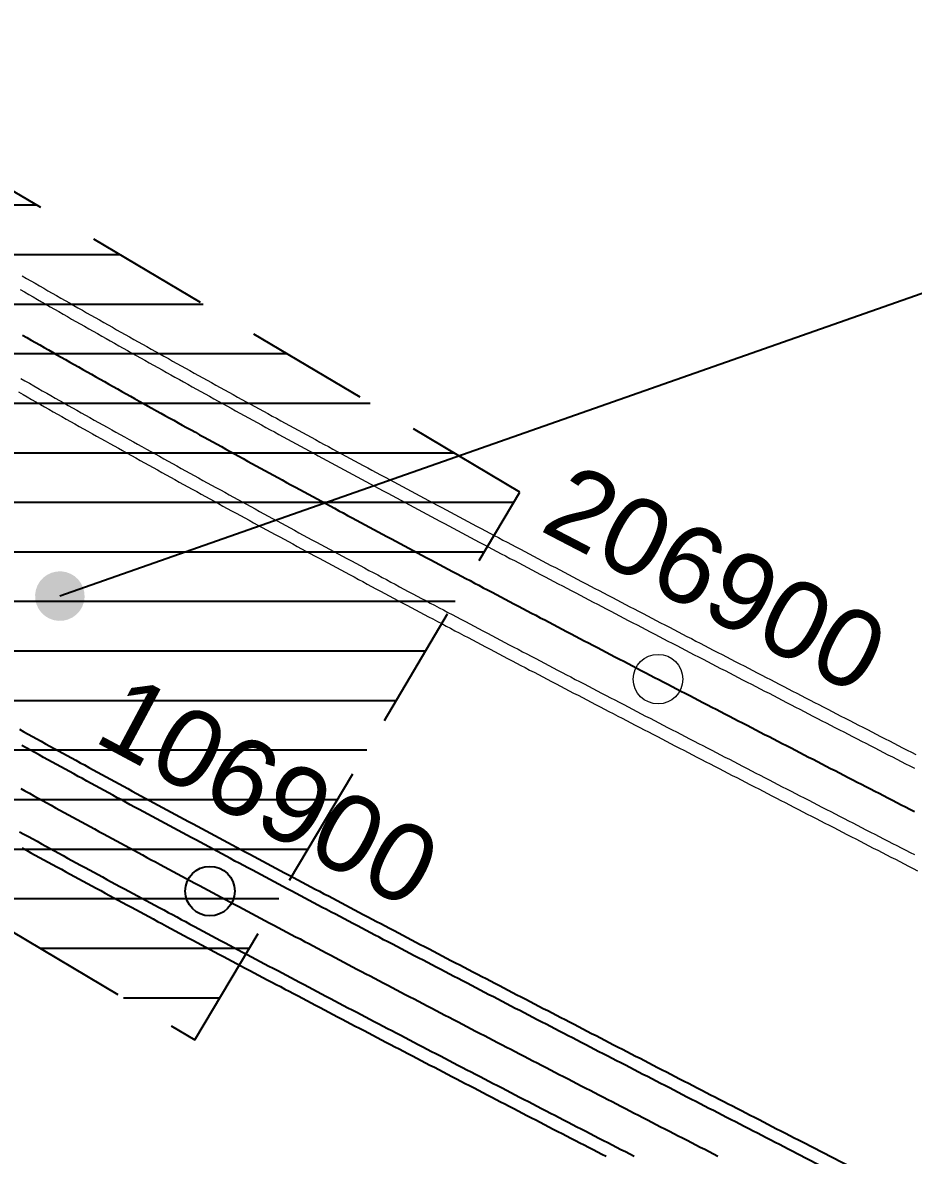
# Model space of a CAD drawing. Extents: x 2610184 to 2620710, y 1263771 to 1270672.
# Drawn here: x 2613232.3 to 2613322.2, y 1267776.6 to 1267890.9 of the extents above; entities that cross this region are included whole.
import ezdxf

# ---------------------------------------------------------------- set-up
doc = ezdxf.new("R2010")
doc.units = 0
doc.header["$LTSCALE"] = 5
doc.linetypes.add('DASHDOT', pattern=[10, 5, -2.5, 0, -2.5])
doc.linetypes.add('DASHEDX2', pattern=[3.75, 2.5, -1.25])
doc.layers.get('0').update_dxf_attribs({"color": 1, "linetype": 'CONTINUOUS'})
for name, color, linetype in [('Grundriss_16', 7, 'CONTINUOUS'), ('Grundriss_26', 7, 'CONTINUOUS'), ('TunnelachseOst', 3, 'CONTINUOUS'), ('TunnelacsheWest', 3, 'CONTINUOUS'), ('Tunnelzentrale', 7, 'CONTINUOUS')]:
    doc.layers.add(name, color=color, linetype=linetype)
doc.styles.add('ARIAL', font='arial.ttf')

# ---------------------------------------------------------------- blocks, each defined once
blk = doc.blocks.new('CDWK_EXTR_4')
at = {"lineweight": -2}
h = blk.add_hatch(color=0, dxfattribs=at)
edge = h.paths.add_edge_path()
edge.add_arc((0, 0), 0.5, 0, 360)
blk = doc.blocks.new('CDWK_PTTYP10')
at = {"color": 0, "lineweight": -2}
blk.add_circle((0, 0), 0.5, dxfattribs=at)

msp = doc.modelspace()

# ---------------------------------------------------------------- hatches: boundary and pattern name
at = {"layer": 'Tunnelzentrale', "linetype": 'DASHEDX2'}
h = msp.add_hatch(dxfattribs=at)
h.set_pattern_fill('ANSI31', color=1, scale=1.574813, angle=135, style=0, pattern_type=2)
h.set_pattern_definition([(0, (0, 2.5), (0, 5), [])])
h.paths.add_polyline_path([(2613282.5, 1267843.53), (2613215.61, 1267883.22), (2613182.8, 1267827.92), (2613249.68, 1267788.24)])

# ---------------------------------------------------------------- linework, layer by layer
at = {"layer": 'Grundriss_16', "color": 1, "linetype": 'DASHEDX2', "lineweight": -3, "ltscale": 0.75}
for points in [[(2613231.98, 1267819.59), (2613232.42, 1267819.35), (2613232.85, 1267819.11), (2613233.29, 1267818.87), (2613233.73, 1267818.63), (2613234.16, 1267818.38), (2613234.6, 1267818.14), (2613235.04, 1267817.9), (2613235.48, 1267817.66), (2613235.91, 1267817.42), (2613236.35, 1267817.18), (2613236.79, 1267816.94), (2613237.22, 1267816.7), (2613237.66, 1267816.46), (2613238.1, 1267816.22), (2613238.54, 1267815.99), (2613238.97, 1267815.75), (2613239.41, 1267815.51), (2613239.85, 1267815.27), (2613240.29, 1267815.03), (2613240.73, 1267814.79), (2613241.16, 1267814.55), (2613241.6, 1267814.31), (2613242.04, 1267814.08), (2613242.48, 1267813.84), (2613242.92, 1267813.6), (2613243.36, 1267813.36), (2613243.79, 1267813.12), (2613244.23, 1267812.89), (2613244.67, 1267812.65), (2613245.11, 1267812.41), (2613245.55, 1267812.17), (2613245.99, 1267811.94), (2613246.43, 1267811.7), (2613246.87, 1267811.46), (2613247.3, 1267811.23), (2613247.74, 1267810.99), (2613248.18, 1267810.75), (2613248.62, 1267810.52), (2613249.06, 1267810.28), (2613249.5, 1267810.04), (2613249.94, 1267809.81), (2613250.38, 1267809.57), (2613250.82, 1267809.34), (2613251.26, 1267809.1), (2613251.7, 1267808.86), (2613252.14, 1267808.63), (2613252.58, 1267808.39), (2613253.02, 1267808.16), (2613253.46, 1267807.92), (2613253.9, 1267807.69), (2613254.34, 1267807.45), (2613254.78, 1267807.22), (2613255.22, 1267806.98), (2613255.66, 1267806.75), (2613256.1, 1267806.51), (2613256.54, 1267806.28), (2613256.98, 1267806.04), (2613257.42, 1267805.81), (2613257.86, 1267805.57), (2613258.31, 1267805.34), (2613258.75, 1267805.11), (2613259.19, 1267804.87), (2613259.63, 1267804.64), (2613260.07, 1267804.4), (2613260.51, 1267804.17), (2613260.95, 1267803.94), (2613261.39, 1267803.7), (2613261.83, 1267803.47), (2613262.28, 1267803.24), (2613262.72, 1267803), (2613263.16, 1267802.77), (2613263.6, 1267802.54), (2613264.04, 1267802.3), (2613264.48, 1267802.07), (2613264.92, 1267801.84), (2613265.37, 1267801.61), (2613265.81, 1267801.37), (2613266.25, 1267801.14), (2613266.69, 1267800.91), (2613267.13, 1267800.68), (2613267.58, 1267800.44), (2613268.02, 1267800.21), (2613268.46, 1267799.98), (2613268.9, 1267799.75), (2613269.34, 1267799.51), (2613269.79, 1267799.28), (2613270.23, 1267799.05), (2613270.67, 1267798.82), (2613271.11, 1267798.59), (2613271.56, 1267798.36), (2613272, 1267798.12), (2613272.44, 1267797.89), (2613272.88, 1267797.66), (2613273.33, 1267797.43), (2613273.77, 1267797.2), (2613274.21, 1267796.97), (2613274.66, 1267796.74), (2613275.1, 1267796.5), (2613275.54, 1267796.27), (2613275.98, 1267796.04), (2613276.43, 1267795.81), (2613276.87, 1267795.58), (2613277.31, 1267795.35), (2613277.76, 1267795.12), (2613278.2, 1267794.89), (2613278.64, 1267794.66), (2613279.09, 1267794.43), (2613279.53, 1267794.2), (2613279.97, 1267793.97), (2613280.42, 1267793.74), (2613280.86, 1267793.51), (2613281.3, 1267793.28), (2613281.75, 1267793.04), (2613282.19, 1267792.81), (2613282.63, 1267792.58), (2613283.08, 1267792.35), (2613283.52, 1267792.12), (2613283.96, 1267791.89), (2613284.41, 1267791.66), (2613284.85, 1267791.43), (2613285.3, 1267791.2), (2613285.74, 1267790.97), (2613286.18, 1267790.74), (2613286.63, 1267790.51), (2613287.07, 1267790.29), (2613287.51, 1267790.06), (2613287.96, 1267789.83), (2613288.4, 1267789.6), (2613288.85, 1267789.37), (2613289.29, 1267789.14), (2613289.73, 1267788.91), (2613290.18, 1267788.68), (2613290.62, 1267788.45), (2613291.07, 1267788.22), (2613291.51, 1267787.99), (2613291.96, 1267787.76), (2613292.4, 1267787.53), (2613292.84, 1267787.3), (2613293.29, 1267787.07), (2613293.73, 1267786.84), (2613294.18, 1267786.61), (2613294.62, 1267786.39), (2613295.07, 1267786.16), (2613295.51, 1267785.93), (2613295.95, 1267785.7), (2613296.4, 1267785.47), (2613296.84, 1267785.24), (2613297.29, 1267785.01), (2613297.73, 1267784.78), (2613298.18, 1267784.55), (2613298.62, 1267784.32), (2613299.07, 1267784.1), (2613299.51, 1267783.87), (2613299.96, 1267783.64), (2613300.4, 1267783.41), (2613300.85, 1267783.18), (2613301.29, 1267782.95), (2613301.73, 1267782.72), (2613302.18, 1267782.49), (2613302.62, 1267782.27), (2613303.07, 1267782.04), (2613303.51, 1267781.81), (2613303.96, 1267781.58), (2613304.4, 1267781.35), (2613304.85, 1267781.12), (2613305.29, 1267780.89), (2613305.74, 1267780.66), (2613306.18, 1267780.44), (2613306.63, 1267780.21), (2613307.07, 1267779.98), (2613307.52, 1267779.75), (2613307.96, 1267779.52), (2613308.41, 1267779.29), (2613308.85, 1267779.06), (2613309.3, 1267778.83), (2613309.74, 1267778.61), (2613310.19, 1267778.38), (2613310.63, 1267778.15), (2613311.08, 1267777.92), (2614066.81, 1267389.54)], [(2614066.22, 1267388.38), (2613310.48, 1267776.76), (2613310.04, 1267776.99), (2613309.59, 1267777.22), (2613309.15, 1267777.45), (2613308.7, 1267777.68), (2613308.26, 1267777.91), (2613307.81, 1267778.14), (2613307.37, 1267778.36), (2613306.92, 1267778.59), (2613306.48, 1267778.82), (2613306.03, 1267779.05), (2613305.59, 1267779.28), (2613305.14, 1267779.51), (2613304.7, 1267779.74), (2613304.25, 1267779.97), (2613303.81, 1267780.19), (2613303.36, 1267780.42), (2613302.92, 1267780.65), (2613302.47, 1267780.88), (2613302.03, 1267781.11), (2613301.58, 1267781.34), (2613301.14, 1267781.57), (2613300.7, 1267781.8), (2613300.25, 1267782.02), (2613299.81, 1267782.25), (2613299.36, 1267782.48), (2613298.92, 1267782.71), (2613298.47, 1267782.94), (2613298.03, 1267783.17), (2613297.58, 1267783.4), (2613297.14, 1267783.63), (2613296.69, 1267783.86), (2613296.25, 1267784.08), (2613295.8, 1267784.31), (2613295.36, 1267784.54), (2613294.91, 1267784.77), (2613294.47, 1267785), (2613294.03, 1267785.23), (2613293.58, 1267785.46), (2613293.14, 1267785.69), (2613292.69, 1267785.92), (2613292.25, 1267786.15), (2613291.8, 1267786.38), (2613291.36, 1267786.61), (2613290.91, 1267786.84), (2613290.47, 1267787.06), (2613290.03, 1267787.29), (2613289.58, 1267787.52), (2613289.14, 1267787.75), (2613288.69, 1267787.98), (2613288.25, 1267788.21), (2613287.81, 1267788.44), (2613287.36, 1267788.67), (2613286.92, 1267788.9), (2613286.47, 1267789.13), (2613286.03, 1267789.36), (2613285.59, 1267789.59), (2613285.14, 1267789.82), (2613284.7, 1267790.05), (2613284.25, 1267790.28), (2613283.81, 1267790.51), (2613283.37, 1267790.74), (2613282.92, 1267790.97), (2613282.48, 1267791.2), (2613282.03, 1267791.43), (2613281.59, 1267791.66), (2613281.15, 1267791.89), (2613280.7, 1267792.12), (2613280.26, 1267792.35), (2613279.82, 1267792.58), (2613279.37, 1267792.81), (2613278.93, 1267793.04), (2613278.49, 1267793.27), (2613278.04, 1267793.5), (2613277.6, 1267793.74), (2613277.16, 1267793.97), (2613276.71, 1267794.2), (2613276.27, 1267794.43), (2613275.83, 1267794.66), (2613275.38, 1267794.89), (2613274.94, 1267795.12), (2613274.5, 1267795.35), (2613274.05, 1267795.58), (2613273.61, 1267795.81), (2613273.17, 1267796.05), (2613272.73, 1267796.28), (2613272.28, 1267796.51), (2613271.84, 1267796.74), (2613271.4, 1267796.97), (2613270.95, 1267797.2), (2613270.51, 1267797.44), (2613270.07, 1267797.67), (2613269.63, 1267797.9), (2613269.18, 1267798.13), (2613268.74, 1267798.36), (2613268.3, 1267798.6), (2613267.86, 1267798.83), (2613267.41, 1267799.06), (2613266.97, 1267799.29), (2613266.53, 1267799.53), (2613266.09, 1267799.76), (2613265.64, 1267799.99), (2613265.2, 1267800.22), (2613264.76, 1267800.46), (2613264.32, 1267800.69), (2613263.88, 1267800.92), (2613263.44, 1267801.15), (2613262.99, 1267801.39), (2613262.55, 1267801.62), (2613262.11, 1267801.85), (2613261.67, 1267802.09), (2613261.23, 1267802.32), (2613260.78, 1267802.55), (2613260.34, 1267802.79), (2613259.9, 1267803.02), (2613259.46, 1267803.26), (2613259.02, 1267803.49), (2613258.58, 1267803.72), (2613258.14, 1267803.96), (2613257.7, 1267804.19), (2613257.25, 1267804.43), (2613256.81, 1267804.66), (2613256.37, 1267804.9), (2613255.93, 1267805.13), (2613255.49, 1267805.36), (2613255.05, 1267805.6), (2613254.61, 1267805.83), (2613254.17, 1267806.07), (2613253.73, 1267806.3), (2613253.29, 1267806.54), (2613252.85, 1267806.78), (2613252.41, 1267807.01), (2613251.97, 1267807.25), (2613251.53, 1267807.48), (2613251.09, 1267807.72), (2613250.65, 1267807.95), (2613250.21, 1267808.19), (2613249.77, 1267808.43), (2613249.33, 1267808.66), (2613248.89, 1267808.9), (2613248.45, 1267809.13), (2613248.01, 1267809.37), (2613247.57, 1267809.61), (2613247.13, 1267809.84), (2613246.69, 1267810.08), (2613246.25, 1267810.32), (2613245.81, 1267810.56), (2613245.37, 1267810.79), (2613244.93, 1267811.03), (2613244.49, 1267811.27), (2613244.05, 1267811.51), (2613243.61, 1267811.74), (2613243.17, 1267811.98), (2613242.74, 1267812.22), (2613242.3, 1267812.46), (2613241.86, 1267812.69), (2613241.42, 1267812.93), (2613240.98, 1267813.17), (2613240.54, 1267813.41), (2613240.1, 1267813.65), (2613239.67, 1267813.89), (2613239.23, 1267814.13), (2613238.79, 1267814.37), (2613238.35, 1267814.61), (2613237.91, 1267814.84), (2613237.47, 1267815.08), (2613237.04, 1267815.32), (2613236.6, 1267815.56), (2613236.16, 1267815.8), (2613235.72, 1267816.04), (2613235.29, 1267816.28), (2613234.85, 1267816.52), (2613234.41, 1267816.76), (2613233.97, 1267817.01), (2613233.54, 1267817.25), (2613233.1, 1267817.49), (2613232.66, 1267817.73), (2613232.23, 1267817.97)], [(2613232, 1267809.25), (2613232.44, 1267809.01), (2613232.88, 1267808.77), (2613233.32, 1267808.53), (2613233.76, 1267808.29), (2613234.2, 1267808.04), (2613234.64, 1267807.8), (2613235.08, 1267807.56), (2613235.52, 1267807.32), (2613235.96, 1267807.08), (2613236.4, 1267806.84), (2613236.84, 1267806.6), (2613237.28, 1267806.36), (2613237.72, 1267806.12), (2613238.16, 1267805.88), (2613238.6, 1267805.65), (2613239.04, 1267805.41), (2613239.48, 1267805.17), (2613239.92, 1267804.93), (2613240.36, 1267804.69), (2613240.8, 1267804.45), (2613241.24, 1267804.21), (2613241.69, 1267803.97), (2613242.13, 1267803.74), (2613242.57, 1267803.5), (2613243.01, 1267803.26), (2613243.45, 1267803.02), (2613243.89, 1267802.78), (2613244.33, 1267802.55), (2613244.78, 1267802.31), (2613245.22, 1267802.07), (2613245.66, 1267801.83), (2613246.1, 1267801.6), (2613246.54, 1267801.36), (2613246.98, 1267801.12), (2613247.43, 1267800.89), (2613247.87, 1267800.65), (2613248.31, 1267800.41), (2613248.75, 1267800.18), (2613249.19, 1267799.94), (2613249.64, 1267799.7), (2613250.08, 1267799.47), (2613250.52, 1267799.23), (2613250.96, 1267799), (2613251.41, 1267798.76), (2613251.85, 1267798.52), (2613252.29, 1267798.29), (2613252.73, 1267798.05), (2613253.18, 1267797.82), (2613253.62, 1267797.58), (2613254.06, 1267797.35), (2613254.5, 1267797.11), (2613254.95, 1267796.88), (2613255.39, 1267796.64), (2613255.83, 1267796.41), (2613256.27, 1267796.17), (2613256.72, 1267795.94), (2613257.16, 1267795.7), (2613257.6, 1267795.47), (2613258.05, 1267795.24), (2613258.49, 1267795), (2613258.93, 1267794.77), (2613259.38, 1267794.53), (2613259.82, 1267794.3), (2613260.26, 1267794.07), (2613260.71, 1267793.83), (2613261.15, 1267793.6), (2613261.59, 1267793.37), (2613262.04, 1267793.13), (2613262.48, 1267792.9), (2613262.92, 1267792.67), (2613263.37, 1267792.43), (2613263.81, 1267792.2), (2613264.25, 1267791.97), (2613264.7, 1267791.73), (2613265.14, 1267791.5), (2613265.58, 1267791.27), (2613266.03, 1267791.04), (2613266.47, 1267790.8), (2613266.92, 1267790.57), (2613267.36, 1267790.34), (2613267.8, 1267790.11), (2613268.25, 1267789.87), (2613268.69, 1267789.64), (2613269.14, 1267789.41), (2613269.58, 1267789.18), (2613270.02, 1267788.95), (2613270.47, 1267788.71), (2613270.91, 1267788.48), (2613271.36, 1267788.25), (2613271.8, 1267788.02), (2613272.24, 1267787.79), (2613272.69, 1267787.55), (2613273.13, 1267787.32), (2613273.58, 1267787.09), (2613274.02, 1267786.86), (2613274.47, 1267786.63), (2613274.91, 1267786.4), (2613275.35, 1267786.17), (2613275.8, 1267785.94), (2613276.24, 1267785.71), (2613276.69, 1267785.47), (2613277.13, 1267785.24), (2613277.58, 1267785.01), (2613278.02, 1267784.78), (2613278.47, 1267784.55), (2613278.91, 1267784.32), (2613279.35, 1267784.09), (2613279.8, 1267783.86), (2613280.24, 1267783.63), (2613280.69, 1267783.4), (2613281.13, 1267783.17), (2613281.58, 1267782.94), (2613282.02, 1267782.71), (2613282.47, 1267782.48), (2613282.91, 1267782.25), (2613283.36, 1267782.02), (2613283.8, 1267781.79), (2613284.25, 1267781.56), (2613284.69, 1267781.33), (2613285.14, 1267781.1), (2613285.58, 1267780.87), (2613286.03, 1267780.64), (2613286.47, 1267780.41), (2613286.91, 1267780.18), (2613287.36, 1267779.95), (2613287.8, 1267779.72), (2613288.25, 1267779.49), (2613288.69, 1267779.26), (2613289.14, 1267779.03), (2613289.58, 1267778.8), (2613290.03, 1267778.57), (2613290.47, 1267778.34), (2613290.92, 1267778.11), (2613291.36, 1267777.88), (2613291.81, 1267777.65), (2613292.25, 1267777.42), (2613292.7, 1267777.2), (2613293.14, 1267776.97), (2613293.59, 1267776.74), (2613294.03, 1267776.51)], [(2613232.25, 1267807.63), (2613232.69, 1267807.39), (2613233.13, 1267807.14), (2613233.57, 1267806.9), (2613234.01, 1267806.66), (2613234.45, 1267806.42), (2613234.89, 1267806.18), (2613235.33, 1267805.94), (2613235.77, 1267805.7), (2613236.22, 1267805.46), (2613236.66, 1267805.22), (2613237.1, 1267804.98), (2613237.54, 1267804.74), (2613237.98, 1267804.5), (2613238.42, 1267804.26), (2613238.86, 1267804.02), (2613239.3, 1267803.79), (2613239.74, 1267803.55), (2613240.19, 1267803.31), (2613240.63, 1267803.07), (2613241.07, 1267802.83), (2613241.51, 1267802.59), (2613241.95, 1267802.35), (2613242.39, 1267802.12), (2613242.83, 1267801.88), (2613243.28, 1267801.64), (2613243.72, 1267801.4), (2613244.16, 1267801.16), (2613244.6, 1267800.93), (2613245.04, 1267800.69), (2613245.49, 1267800.45), (2613245.93, 1267800.21), (2613246.37, 1267799.98), (2613246.81, 1267799.74), (2613247.25, 1267799.5), (2613247.7, 1267799.27), (2613248.14, 1267799.03), (2613248.58, 1267798.79), (2613249.02, 1267798.56), (2613249.47, 1267798.32), (2613249.91, 1267798.08), (2613250.35, 1267797.85), (2613250.79, 1267797.61), (2613251.24, 1267797.38), (2613251.68, 1267797.14), (2613252.12, 1267796.91), (2613252.57, 1267796.67), (2613253.01, 1267796.43), (2613253.45, 1267796.2), (2613253.89, 1267795.96), (2613254.34, 1267795.73), (2613254.78, 1267795.49), (2613255.22, 1267795.26), (2613255.67, 1267795.02), (2613256.11, 1267794.79), (2613256.55, 1267794.56), (2613257, 1267794.32), (2613257.44, 1267794.09), (2613257.88, 1267793.85), (2613258.33, 1267793.62), (2613258.77, 1267793.38), (2613259.21, 1267793.15), (2613259.66, 1267792.92), (2613260.1, 1267792.68), (2613260.54, 1267792.45), (2613260.99, 1267792.22), (2613261.43, 1267791.98), (2613261.87, 1267791.75), (2613262.32, 1267791.51), (2613262.76, 1267791.28), (2613263.21, 1267791.05), (2613263.65, 1267790.82), (2613264.09, 1267790.58), (2613264.54, 1267790.35), (2613264.98, 1267790.12), (2613265.42, 1267789.88), (2613265.87, 1267789.65), (2613266.31, 1267789.42), (2613266.76, 1267789.19), (2613267.2, 1267788.95), (2613267.64, 1267788.72), (2613268.09, 1267788.49), (2613268.53, 1267788.26), (2613268.98, 1267788.02), (2613269.42, 1267787.79), (2613269.87, 1267787.56), (2613270.31, 1267787.33), (2613270.75, 1267787.1), (2613271.2, 1267786.87), (2613271.64, 1267786.63), (2613272.09, 1267786.4), (2613272.53, 1267786.17), (2613272.98, 1267785.94), (2613273.42, 1267785.71), (2613273.87, 1267785.48), (2613274.31, 1267785.25), (2613274.75, 1267785.01), (2613275.2, 1267784.78), (2613275.64, 1267784.55), (2613276.09, 1267784.32), (2613276.53, 1267784.09), (2613276.98, 1267783.86), (2613277.42, 1267783.63), (2613277.87, 1267783.4), (2613278.31, 1267783.17), (2613278.76, 1267782.94), (2613279.2, 1267782.71), (2613279.65, 1267782.47), (2613280.09, 1267782.24), (2613280.53, 1267782.01), (2613280.98, 1267781.78), (2613281.42, 1267781.55), (2613281.87, 1267781.32), (2613282.31, 1267781.09), (2613282.76, 1267780.86), (2613283.2, 1267780.63), (2613283.65, 1267780.4), (2613284.09, 1267780.17), (2613284.54, 1267779.94), (2613284.98, 1267779.71), (2613285.43, 1267779.48), (2613285.87, 1267779.25), (2613286.32, 1267779.02), (2613286.76, 1267778.79), (2613287.21, 1267778.56), (2613287.65, 1267778.33), (2613288.1, 1267778.1), (2613288.54, 1267777.87), (2613288.99, 1267777.65), (2613289.43, 1267777.42), (2613289.88, 1267777.19), (2613290.32, 1267776.96), (2613290.77, 1267776.73), (2613291.21, 1267776.5)]]:
    msp.add_lwpolyline(points, dxfattribs=at)
at = {"layer": 'Grundriss_26', "color": 1, "linetype": 'DASHEDX2', "lineweight": 18, "ltscale": 0.75}
for points in [[(2613232.27, 1267865.34), (2613232.7, 1267865.09), (2613233.14, 1267864.85), (2613233.57, 1267864.6), (2613234, 1267864.35), (2613234.43, 1267864.1), (2613234.86, 1267863.85), (2613235.3, 1267863.61), (2613235.73, 1267863.36), (2613236.16, 1267863.11), (2613236.59, 1267862.86), (2613237.03, 1267862.62), (2613237.46, 1267862.37), (2613237.89, 1267862.12), (2613238.33, 1267861.88), (2613238.76, 1267861.63), (2613239.19, 1267861.39), (2613239.63, 1267861.14), (2613240.06, 1267860.9), (2613240.49, 1267860.65), (2613240.93, 1267860.4), (2613241.36, 1267860.16), (2613241.79, 1267859.91), (2613242.23, 1267859.67), (2613242.66, 1267859.43), (2613243.1, 1267859.18), (2613243.53, 1267858.94), (2613243.96, 1267858.69), (2613244.4, 1267858.45), (2613244.83, 1267858.21), (2613245.27, 1267857.96), (2613245.7, 1267857.72), (2613246.14, 1267857.48), (2613246.57, 1267857.23), (2613247.01, 1267856.99), (2613247.44, 1267856.75), (2613247.88, 1267856.5), (2613248.31, 1267856.26), (2613248.75, 1267856.02), (2613249.19, 1267855.78), (2613249.62, 1267855.53), (2613250.06, 1267855.29), (2613250.49, 1267855.05), (2613250.93, 1267854.81), (2613251.37, 1267854.57), (2613251.8, 1267854.33), (2613252.24, 1267854.09), (2613252.67, 1267853.85), (2613253.11, 1267853.6), (2613253.55, 1267853.36), (2613253.98, 1267853.12), (2613254.42, 1267852.88), (2613254.86, 1267852.64), (2613255.3, 1267852.4), (2613255.73, 1267852.16), (2613256.17, 1267851.92), (2613256.61, 1267851.68), (2613257.04, 1267851.44), (2613257.48, 1267851.2), (2613257.92, 1267850.97), (2613258.36, 1267850.73), (2613258.79, 1267850.49), (2613259.23, 1267850.25), (2613259.67, 1267850.01), (2613260.11, 1267849.77), (2613260.55, 1267849.53), (2613260.98, 1267849.29), (2613261.42, 1267849.06), (2613261.86, 1267848.82), (2613262.3, 1267848.58), (2613262.74, 1267848.34), (2613263.18, 1267848.11), (2613263.61, 1267847.87), (2613264.05, 1267847.63), (2613264.49, 1267847.39), (2613264.93, 1267847.16), (2613265.37, 1267846.92), (2613265.81, 1267846.68), (2613266.25, 1267846.45), (2613266.69, 1267846.21), (2613267.13, 1267845.97), (2613267.56, 1267845.74), (2613268, 1267845.5), (2613268.44, 1267845.26), (2613268.88, 1267845.03), (2613269.32, 1267844.79), (2613269.76, 1267844.56), (2613270.2, 1267844.32), (2613270.64, 1267844.08), (2613271.08, 1267843.85), (2613271.52, 1267843.61), (2613271.96, 1267843.38), (2613272.4, 1267843.14), (2613272.84, 1267842.91), (2613273.28, 1267842.67), (2613273.72, 1267842.44), (2613274.16, 1267842.2), (2613274.6, 1267841.97), (2613275.04, 1267841.73), (2613275.48, 1267841.5), (2613275.92, 1267841.26), (2613276.37, 1267841.03), (2613276.81, 1267840.8), (2613277.25, 1267840.56), (2613277.69, 1267840.33), (2613278.13, 1267840.09), (2613278.57, 1267839.86), (2613279.01, 1267839.63), (2613279.45, 1267839.39), (2613279.89, 1267839.16), (2613280.33, 1267838.93), (2613280.78, 1267838.69), (2613281.22, 1267838.46), (2613281.66, 1267838.23), (2613282.1, 1267837.99), (2613282.54, 1267837.76), (2613282.98, 1267837.53), (2613283.42, 1267837.3), (2613283.87, 1267837.06), (2613284.31, 1267836.83), (2613284.75, 1267836.6), (2613285.19, 1267836.36), (2613285.63, 1267836.13), (2613286.08, 1267835.9), (2613286.52, 1267835.67), (2613286.96, 1267835.44), (2613287.4, 1267835.2), (2613287.84, 1267834.97), (2613288.29, 1267834.74), (2613288.73, 1267834.51), (2613289.17, 1267834.28), (2613289.61, 1267834.04), (2613290.06, 1267833.81), (2613290.5, 1267833.58), (2613290.94, 1267833.35), (2613291.38, 1267833.12), (2613291.83, 1267832.89), (2613292.27, 1267832.66), (2613292.71, 1267832.43), (2613293.15, 1267832.19), (2613293.6, 1267831.96), (2613294.04, 1267831.73), (2613294.48, 1267831.5), (2613294.93, 1267831.27), (2613295.37, 1267831.04), (2613295.81, 1267830.81), (2613296.26, 1267830.58), (2613296.7, 1267830.35), (2613297.14, 1267830.12), (2613297.59, 1267829.89), (2613298.03, 1267829.66), (2613298.47, 1267829.43), (2613298.92, 1267829.2), (2613299.36, 1267828.97), (2613299.8, 1267828.74), (2613300.25, 1267828.5), (2613300.69, 1267828.27), (2613301.13, 1267828.04), (2613301.58, 1267827.81), (2613302.02, 1267827.58), (2613302.46, 1267827.35), (2613302.91, 1267827.13), (2613303.35, 1267826.9), (2613303.79, 1267826.67), (2613304.24, 1267826.44), (2613304.68, 1267826.21), (2613305.13, 1267825.98), (2613305.57, 1267825.75), (2613306.01, 1267825.52), (2613306.46, 1267825.29), (2613306.9, 1267825.06), (2613307.35, 1267824.83), (2613307.79, 1267824.6), (2613308.23, 1267824.37), (2613308.68, 1267824.14), (2613309.12, 1267823.91), (2613309.57, 1267823.68), (2613310.01, 1267823.45), (2613310.46, 1267823.22), (2613310.9, 1267822.99), (2613311.34, 1267822.77), (2613311.79, 1267822.54), (2613312.23, 1267822.31), (2613312.68, 1267822.08), (2613313.12, 1267821.85), (2613313.57, 1267821.62), (2613314.01, 1267821.39), (2613314.45, 1267821.16), (2613314.9, 1267820.93), (2613315.34, 1267820.7), (2613315.79, 1267820.48), (2613316.23, 1267820.25), (2613316.68, 1267820.02), (2613317.12, 1267819.79), (2613317.57, 1267819.56), (2613318.01, 1267819.33), (2613318.46, 1267819.1), (2613318.9, 1267818.87), (2613319.35, 1267818.64), (2613319.79, 1267818.42), (2613320.23, 1267818.19), (2613320.68, 1267817.96), (2613321.12, 1267817.73), (2613321.57, 1267817.5), (2613322.01, 1267817.27), (2613322.46, 1267817.04)], [(2613232.06, 1267863.97), (2613232.49, 1267863.72), (2613232.92, 1267863.47), (2613233.35, 1267863.22), (2613233.79, 1267862.97), (2613234.22, 1267862.73), (2613234.65, 1267862.48), (2613235.08, 1267862.23), (2613235.52, 1267861.98), (2613235.95, 1267861.74), (2613236.38, 1267861.49), (2613236.82, 1267861.24), (2613237.25, 1267860.99), (2613237.68, 1267860.75), (2613238.12, 1267860.5), (2613238.55, 1267860.26), (2613238.98, 1267860.01), (2613239.42, 1267859.76), (2613239.85, 1267859.52), (2613240.29, 1267859.27), (2613240.72, 1267859.03), (2613241.15, 1267858.78), (2613241.59, 1267858.54), (2613242.02, 1267858.29), (2613242.46, 1267858.05), (2613242.89, 1267857.8), (2613243.33, 1267857.56), (2613243.76, 1267857.32), (2613244.2, 1267857.07), (2613244.63, 1267856.83), (2613245.07, 1267856.58), (2613245.5, 1267856.34), (2613245.94, 1267856.1), (2613246.38, 1267855.85), (2613246.81, 1267855.61), (2613247.25, 1267855.37), (2613247.68, 1267855.13), (2613248.12, 1267854.88), (2613248.55, 1267854.64), (2613248.99, 1267854.4), (2613249.43, 1267854.16), (2613249.86, 1267853.91), (2613250.3, 1267853.67), (2613250.74, 1267853.43), (2613251.17, 1267853.19), (2613251.61, 1267852.95), (2613252.05, 1267852.71), (2613252.48, 1267852.47), (2613252.92, 1267852.23), (2613253.36, 1267851.98), (2613253.79, 1267851.74), (2613254.23, 1267851.5), (2613254.67, 1267851.26), (2613255.11, 1267851.02), (2613255.54, 1267850.78), (2613255.98, 1267850.54), (2613256.42, 1267850.3), (2613256.86, 1267850.06), (2613257.3, 1267849.82), (2613257.73, 1267849.59), (2613258.17, 1267849.35), (2613258.61, 1267849.11), (2613259.05, 1267848.87), (2613259.49, 1267848.63), (2613259.92, 1267848.39), (2613260.36, 1267848.15), (2613260.8, 1267847.91), (2613261.24, 1267847.68), (2613261.68, 1267847.44), (2613262.12, 1267847.2), (2613262.56, 1267846.96), (2613263, 1267846.72), (2613263.43, 1267846.49), (2613263.87, 1267846.25), (2613264.31, 1267846.01), (2613264.75, 1267845.77), (2613265.19, 1267845.54), (2613265.63, 1267845.3), (2613266.07, 1267845.06), (2613266.51, 1267844.83), (2613266.95, 1267844.59), (2613267.39, 1267844.35), (2613267.83, 1267844.12), (2613268.27, 1267843.88), (2613268.71, 1267843.65), (2613269.15, 1267843.41), (2613269.59, 1267843.17), (2613270.03, 1267842.94), (2613270.47, 1267842.7), (2613270.91, 1267842.47), (2613271.35, 1267842.23), (2613271.79, 1267842), (2613272.23, 1267841.76), (2613272.67, 1267841.53), (2613273.11, 1267841.29), (2613273.55, 1267841.06), (2613273.99, 1267840.82), (2613274.43, 1267840.59), (2613274.87, 1267840.35), (2613275.31, 1267840.12), (2613275.76, 1267839.88), (2613276.2, 1267839.65), (2613276.64, 1267839.41), (2613277.08, 1267839.18), (2613277.52, 1267838.95), (2613277.96, 1267838.71), (2613278.4, 1267838.48), (2613278.84, 1267838.24), (2613279.29, 1267838.01), (2613279.73, 1267837.78), (2613280.17, 1267837.54), (2613280.61, 1267837.31), (2613281.05, 1267837.08), (2613281.49, 1267836.84), (2613281.94, 1267836.61), (2613282.38, 1267836.38), (2613282.82, 1267836.14), (2613283.26, 1267835.91), (2613283.7, 1267835.68), (2613284.14, 1267835.45), (2613284.59, 1267835.21), (2613285.03, 1267834.98), (2613285.47, 1267834.75), (2613285.91, 1267834.52), (2613286.36, 1267834.28), (2613286.8, 1267834.05), (2613287.24, 1267833.82), (2613287.68, 1267833.59), (2613288.13, 1267833.36), (2613288.57, 1267833.12), (2613289.01, 1267832.89), (2613289.45, 1267832.66), (2613289.9, 1267832.43), (2613290.34, 1267832.2), (2613290.78, 1267831.97), (2613291.22, 1267831.74), (2613291.67, 1267831.5), (2613292.11, 1267831.27), (2613292.55, 1267831.04), (2613293, 1267830.81), (2613293.44, 1267830.58), (2613293.88, 1267830.35), (2613294.33, 1267830.12), (2613294.77, 1267829.89), (2613295.21, 1267829.66), (2613295.66, 1267829.43), (2613296.1, 1267829.19), (2613296.54, 1267828.96), (2613296.99, 1267828.73), (2613297.43, 1267828.5), (2613297.87, 1267828.27), (2613298.32, 1267828.04), (2613298.76, 1267827.81), (2613299.2, 1267827.58), (2613299.65, 1267827.35), (2613300.09, 1267827.12), (2613300.53, 1267826.89), (2613300.98, 1267826.66), (2613301.42, 1267826.43), (2613301.87, 1267826.2), (2613302.31, 1267825.97), (2613302.75, 1267825.74), (2613303.2, 1267825.51), (2613303.64, 1267825.28), (2613304.08, 1267825.05), (2613304.53, 1267824.82), (2613304.97, 1267824.59), (2613305.42, 1267824.36), (2613305.86, 1267824.13), (2613306.31, 1267823.9), (2613306.75, 1267823.67), (2613307.19, 1267823.44), (2613307.64, 1267823.22), (2613308.08, 1267822.99), (2613308.53, 1267822.76), (2613308.97, 1267822.53), (2613309.41, 1267822.3), (2613309.86, 1267822.07), (2613310.3, 1267821.84), (2613310.75, 1267821.61), (2613311.19, 1267821.38), (2613311.64, 1267821.15), (2613312.08, 1267820.92), (2613312.53, 1267820.69), (2613312.97, 1267820.46), (2613313.41, 1267820.24), (2613313.86, 1267820.01), (2613314.3, 1267819.78), (2613314.75, 1267819.55), (2613315.19, 1267819.32), (2613315.64, 1267819.09), (2613316.08, 1267818.86), (2613316.53, 1267818.63), (2613316.97, 1267818.4), (2613317.42, 1267818.18), (2613317.86, 1267817.95), (2613318.31, 1267817.72), (2613318.75, 1267817.49), (2613319.2, 1267817.26), (2613319.64, 1267817.03), (2613320.09, 1267816.8), (2613320.53, 1267816.57), (2613320.97, 1267816.35), (2613321.42, 1267816.12), (2613321.86, 1267815.89), (2613322.31, 1267815.66)], [(2613232.11, 1267855), (2613232.54, 1267854.76), (2613232.98, 1267854.51), (2613233.42, 1267854.26), (2613233.85, 1267854.01), (2613234.29, 1267853.76), (2613234.73, 1267853.51), (2613235.16, 1267853.27), (2613235.6, 1267853.02), (2613236.04, 1267852.77), (2613236.47, 1267852.53), (2613236.91, 1267852.28), (2613237.35, 1267852.03), (2613237.78, 1267851.79), (2613238.22, 1267851.54), (2613238.66, 1267851.29), (2613239.1, 1267851.05), (2613239.53, 1267850.8), (2613239.97, 1267850.56), (2613240.41, 1267850.31), (2613240.85, 1267850.07), (2613241.29, 1267849.82), (2613241.72, 1267849.58), (2613242.16, 1267849.33), (2613242.6, 1267849.09), (2613243.04, 1267848.84), (2613243.48, 1267848.6), (2613243.91, 1267848.35), (2613244.35, 1267848.11), (2613244.79, 1267847.87), (2613245.23, 1267847.62), (2613245.67, 1267847.38), (2613246.11, 1267847.14), (2613246.55, 1267846.89), (2613246.99, 1267846.65), (2613247.42, 1267846.41), (2613247.86, 1267846.16), (2613248.3, 1267845.92), (2613248.74, 1267845.68), (2613249.18, 1267845.44), (2613249.62, 1267845.2), (2613250.06, 1267844.95), (2613250.5, 1267844.71), (2613250.94, 1267844.47), (2613251.38, 1267844.23), (2613251.82, 1267843.99), (2613252.26, 1267843.75), (2613252.7, 1267843.51), (2613253.14, 1267843.26), (2613253.58, 1267843.02), (2613254.02, 1267842.78), (2613254.46, 1267842.54), (2613254.9, 1267842.3), (2613255.34, 1267842.06), (2613255.78, 1267841.82), (2613256.22, 1267841.58), (2613256.66, 1267841.34), (2613257.1, 1267841.1), (2613257.54, 1267840.87), (2613257.98, 1267840.63), (2613258.42, 1267840.39), (2613258.86, 1267840.15), (2613259.31, 1267839.91), (2613259.75, 1267839.67), (2613260.19, 1267839.43), (2613260.63, 1267839.19), (2613261.07, 1267838.96), (2613261.51, 1267838.72), (2613261.95, 1267838.48), (2613262.39, 1267838.24), (2613262.84, 1267838), (2613263.28, 1267837.77), (2613263.72, 1267837.53), (2613264.16, 1267837.29), (2613264.6, 1267837.05), (2613265.04, 1267836.82), (2613265.49, 1267836.58), (2613265.93, 1267836.34), (2613266.37, 1267836.11), (2613266.81, 1267835.87), (2613267.25, 1267835.63), (2613267.69, 1267835.4), (2613268.14, 1267835.16), (2613268.58, 1267834.92), (2613269.02, 1267834.69), (2613269.46, 1267834.45), (2613269.91, 1267834.22), (2613270.35, 1267833.98), (2613270.79, 1267833.74), (2613271.23, 1267833.51), (2613271.68, 1267833.27), (2613272.12, 1267833.04), (2613272.56, 1267832.8), (2613273, 1267832.57), (2613273.45, 1267832.33), (2613273.89, 1267832.1), (2613274.33, 1267831.86), (2613274.77, 1267831.63), (2613275.22, 1267831.39), (2613275.66, 1267831.16), (2613276.1, 1267830.93), (2613276.55, 1267830.69), (2613276.99, 1267830.46), (2613277.43, 1267830.22), (2613277.88, 1267829.99), (2613278.32, 1267829.76), (2613278.76, 1267829.52), (2613279.21, 1267829.29), (2613279.65, 1267829.05), (2613280.09, 1267828.82), (2613280.54, 1267828.59), (2613280.98, 1267828.35), (2613281.42, 1267828.12), (2613281.87, 1267827.89), (2613282.31, 1267827.66), (2613282.75, 1267827.42), (2613283.2, 1267827.19), (2613283.64, 1267826.96), (2613284.09, 1267826.72), (2613284.53, 1267826.49), (2613284.97, 1267826.26), (2613285.42, 1267826.03), (2613285.86, 1267825.79), (2613286.3, 1267825.56), (2613286.75, 1267825.33), (2613287.19, 1267825.1), (2613287.64, 1267824.87), (2613288.08, 1267824.63), (2613288.52, 1267824.4), (2613288.97, 1267824.17), (2613289.41, 1267823.94), (2613289.86, 1267823.71), (2613290.3, 1267823.48), (2613290.74, 1267823.24), (2613291.19, 1267823.01), (2613291.63, 1267822.78), (2613292.08, 1267822.55), (2613292.52, 1267822.32), (2613292.97, 1267822.09), (2613293.41, 1267821.86), (2613293.86, 1267821.63), (2613294.3, 1267821.4), (2613294.74, 1267821.16), (2613295.19, 1267820.93), (2613295.63, 1267820.7), (2613296.08, 1267820.47), (2613296.52, 1267820.24), (2613296.97, 1267820.01), (2613297.41, 1267819.78), (2613297.86, 1267819.55), (2613298.3, 1267819.32), (2613298.74, 1267819.09), (2613299.19, 1267818.86), (2613299.63, 1267818.63), (2613300.08, 1267818.4), (2613300.52, 1267818.17), (2613300.97, 1267817.94), (2613301.41, 1267817.71), (2613301.86, 1267817.48), (2613302.3, 1267817.25), (2613302.75, 1267817.02), (2613303.19, 1267816.79), (2613303.64, 1267816.56), (2613304.08, 1267816.33), (2613304.53, 1267816.1), (2613304.97, 1267815.87), (2613305.42, 1267815.64), (2613305.86, 1267815.41), (2613306.31, 1267815.18), (2613306.75, 1267814.95), (2613307.2, 1267814.72), (2613307.64, 1267814.49), (2613308.09, 1267814.26), (2613308.53, 1267814.03), (2613308.98, 1267813.8), (2613309.42, 1267813.58), (2613309.87, 1267813.35), (2613310.31, 1267813.12), (2613310.76, 1267812.89), (2613311.2, 1267812.66), (2613311.65, 1267812.43), (2613312.09, 1267812.2), (2613312.54, 1267811.97), (2613312.98, 1267811.74), (2613313.43, 1267811.51), (2613313.87, 1267811.28), (2613314.32, 1267811.06), (2613314.76, 1267810.83), (2613315.21, 1267810.6), (2613315.65, 1267810.37), (2613316.1, 1267810.14), (2613316.54, 1267809.91), (2613316.99, 1267809.68), (2613317.43, 1267809.45), (2613317.88, 1267809.22), (2613318.32, 1267809), (2613318.77, 1267808.77), (2613319.21, 1267808.54), (2613319.66, 1267808.31), (2613320.1, 1267808.08), (2613320.55, 1267807.85), (2613320.99, 1267807.62), (2613321.44, 1267807.39), (2613321.88, 1267807.17), (2613322.33, 1267806.94)], [(2613231.9, 1267853.63), (2613232.34, 1267853.38), (2613232.77, 1267853.13), (2613233.21, 1267852.88), (2613233.65, 1267852.63), (2613234.09, 1267852.38), (2613234.52, 1267852.14), (2613234.96, 1267851.89), (2613235.4, 1267851.64), (2613235.83, 1267851.39), (2613236.27, 1267851.15), (2613236.71, 1267850.9), (2613237.15, 1267850.65), (2613237.58, 1267850.41), (2613238.02, 1267850.16), (2613238.46, 1267849.91), (2613238.9, 1267849.67), (2613239.34, 1267849.42), (2613239.77, 1267849.18), (2613240.21, 1267848.93), (2613240.65, 1267848.69), (2613241.09, 1267848.44), (2613241.53, 1267848.2), (2613241.97, 1267847.95), (2613242.4, 1267847.71), (2613242.84, 1267847.46), (2613243.28, 1267847.22), (2613243.72, 1267846.97), (2613244.16, 1267846.73), (2613244.6, 1267846.49), (2613245.04, 1267846.24), (2613245.48, 1267846), (2613245.92, 1267845.76), (2613246.36, 1267845.51), (2613246.8, 1267845.27), (2613247.23, 1267845.03), (2613247.67, 1267844.78), (2613248.11, 1267844.54), (2613248.55, 1267844.3), (2613248.99, 1267844.06), (2613249.43, 1267843.81), (2613249.87, 1267843.57), (2613250.31, 1267843.33), (2613250.75, 1267843.09), (2613251.19, 1267842.85), (2613251.63, 1267842.61), (2613252.07, 1267842.37), (2613252.51, 1267842.12), (2613252.95, 1267841.88), (2613253.4, 1267841.64), (2613253.84, 1267841.4), (2613254.28, 1267841.16), (2613254.72, 1267840.92), (2613255.16, 1267840.68), (2613255.6, 1267840.44), (2613256.04, 1267840.2), (2613256.48, 1267839.96), (2613256.92, 1267839.72), (2613257.36, 1267839.48), (2613257.8, 1267839.24), (2613258.25, 1267839), (2613258.69, 1267838.77), (2613259.13, 1267838.53), (2613259.57, 1267838.29), (2613260.01, 1267838.05), (2613260.45, 1267837.81), (2613260.89, 1267837.57), (2613261.34, 1267837.33), (2613261.78, 1267837.1), (2613262.22, 1267836.86), (2613262.66, 1267836.62), (2613263.1, 1267836.38), (2613263.54, 1267836.15), (2613263.99, 1267835.91), (2613264.43, 1267835.67), (2613264.87, 1267835.43), (2613265.31, 1267835.2), (2613265.76, 1267834.96), (2613266.2, 1267834.72), (2613266.64, 1267834.49), (2613267.08, 1267834.25), (2613267.52, 1267834.01), (2613267.97, 1267833.78), (2613268.41, 1267833.54), (2613268.85, 1267833.3), (2613269.29, 1267833.07), (2613269.74, 1267832.83), (2613270.18, 1267832.6), (2613270.62, 1267832.36), (2613271.07, 1267832.13), (2613271.51, 1267831.89), (2613271.95, 1267831.66), (2613272.39, 1267831.42), (2613272.84, 1267831.19), (2613273.28, 1267830.95), (2613273.72, 1267830.72), (2613274.17, 1267830.48), (2613274.61, 1267830.25), (2613275.05, 1267830.01), (2613275.5, 1267829.78), (2613275.94, 1267829.54), (2613276.38, 1267829.31), (2613276.83, 1267829.07), (2613277.27, 1267828.84), (2613277.71, 1267828.61), (2613278.16, 1267828.37), (2613278.6, 1267828.14), (2613279.04, 1267827.9), (2613279.49, 1267827.67), (2613279.93, 1267827.44), (2613280.37, 1267827.2), (2613280.82, 1267826.97), (2613281.26, 1267826.74), (2613281.71, 1267826.5), (2613282.15, 1267826.27), (2613282.59, 1267826.04), (2613283.04, 1267825.81), (2613283.48, 1267825.57), (2613283.93, 1267825.34), (2613284.37, 1267825.11), (2613284.81, 1267824.88), (2613285.26, 1267824.64), (2613285.7, 1267824.41), (2613286.15, 1267824.18), (2613286.59, 1267823.95), (2613287.03, 1267823.71), (2613287.48, 1267823.48), (2613287.92, 1267823.25), (2613288.37, 1267823.02), (2613288.81, 1267822.79), (2613289.26, 1267822.55), (2613289.7, 1267822.32), (2613290.14, 1267822.09), (2613290.59, 1267821.86), (2613291.03, 1267821.63), (2613291.48, 1267821.4), (2613291.92, 1267821.17), (2613292.37, 1267820.93), (2613292.81, 1267820.7), (2613293.26, 1267820.47), (2613293.7, 1267820.24), (2613294.14, 1267820.01), (2613294.59, 1267819.78), (2613295.03, 1267819.55), (2613295.48, 1267819.32), (2613295.92, 1267819.09), (2613296.37, 1267818.86), (2613296.81, 1267818.63), (2613297.26, 1267818.4), (2613297.7, 1267818.17), (2613298.15, 1267817.93), (2613298.59, 1267817.7), (2613299.04, 1267817.47), (2613299.48, 1267817.24), (2613299.93, 1267817.01), (2613300.37, 1267816.78), (2613300.82, 1267816.55), (2613301.26, 1267816.32), (2613301.71, 1267816.09), (2613302.15, 1267815.86), (2613302.6, 1267815.63), (2613303.04, 1267815.4), (2613303.49, 1267815.17), (2613303.93, 1267814.94), (2613304.38, 1267814.71), (2613304.82, 1267814.48), (2613305.27, 1267814.26), (2613305.71, 1267814.03), (2613306.16, 1267813.8), (2613306.6, 1267813.57), (2613307.05, 1267813.34), (2613307.49, 1267813.11), (2613307.94, 1267812.88), (2613308.38, 1267812.65), (2613308.83, 1267812.42), (2613309.27, 1267812.19), (2613309.72, 1267811.96), (2613310.16, 1267811.73), (2613310.61, 1267811.5), (2613311.05, 1267811.27), (2613311.5, 1267811.04), (2613311.94, 1267810.82), (2613312.39, 1267810.59), (2613312.83, 1267810.36), (2613313.28, 1267810.13), (2613313.72, 1267809.9), (2613314.17, 1267809.67), (2613314.61, 1267809.44), (2613315.06, 1267809.21), (2613315.5, 1267808.98), (2613315.95, 1267808.75), (2613316.39, 1267808.53), (2613316.84, 1267808.3), (2613317.28, 1267808.07), (2613317.73, 1267807.84), (2613318.17, 1267807.61), (2613318.62, 1267807.38), (2613319.06, 1267807.15), (2613319.51, 1267806.92), (2613319.95, 1267806.7), (2613320.4, 1267806.47), (2613320.84, 1267806.24), (2613321.29, 1267806.01), (2613321.73, 1267805.78), (2613322.18, 1267805.55), (2613322.62, 1267805.32)]]:
    msp.add_lwpolyline(points, dxfattribs=at)
at = {"layer": 'TunnelachseOst', "linetype": 'DASHDOT', "lineweight": 25}
msp.add_lwpolyline([(2613232.29, 1267859.36), (2613232.73, 1267859.11), (2613233.16, 1267858.87), (2613233.59, 1267858.62), (2613234.03, 1267858.37), (2613234.46, 1267858.12), (2613234.9, 1267857.87), (2613235.33, 1267857.63), (2613235.77, 1267857.38), (2613236.2, 1267857.13), (2613236.64, 1267856.89), (2613237.07, 1267856.64), (2613237.51, 1267856.39), (2613237.94, 1267856.15), (2613238.38, 1267855.9), (2613238.82, 1267855.65), (2613239.25, 1267855.41), (2613239.69, 1267855.16), (2613240.12, 1267854.92), (2613240.56, 1267854.67), (2613241, 1267854.43), (2613241.43, 1267854.18), (2613241.87, 1267853.94), (2613242.3, 1267853.69), (2613242.74, 1267853.45), (2613243.18, 1267853.2), (2613243.61, 1267852.96), (2613244.05, 1267852.71), (2613244.49, 1267852.47), (2613244.92, 1267852.23), (2613245.36, 1267851.98), (2613245.8, 1267851.74), (2613246.24, 1267851.5), (2613246.67, 1267851.25), (2613247.11, 1267851.01), (2613247.55, 1267850.77), (2613247.99, 1267850.53), (2613248.42, 1267850.28), (2613248.86, 1267850.04), (2613249.3, 1267849.8), (2613249.74, 1267849.56), (2613250.17, 1267849.31), (2613250.61, 1267849.07), (2613251.05, 1267848.83), (2613251.49, 1267848.59), (2613251.93, 1267848.35), (2613252.37, 1267848.11), (2613252.8, 1267847.87), (2613253.24, 1267847.63), (2613253.68, 1267847.39), (2613254.12, 1267847.15), (2613254.56, 1267846.9), (2613255, 1267846.66), (2613255.44, 1267846.42), (2613255.88, 1267846.18), (2613256.32, 1267845.94), (2613256.75, 1267845.71), (2613257.19, 1267845.47), (2613257.63, 1267845.23), (2613258.07, 1267844.99), (2613258.51, 1267844.75), (2613258.95, 1267844.51), (2613259.39, 1267844.27), (2613259.83, 1267844.03), (2613260.27, 1267843.79), (2613260.71, 1267843.55), (2613261.15, 1267843.32), (2613261.59, 1267843.08), (2613262.03, 1267842.84), (2613262.47, 1267842.6), (2613262.91, 1267842.36), (2613263.35, 1267842.13), (2613263.79, 1267841.89), (2613264.23, 1267841.65), (2613264.67, 1267841.42), (2613265.11, 1267841.18), (2613265.55, 1267840.94), (2613265.99, 1267840.7), (2613266.43, 1267840.47), (2613266.88, 1267840.23), (2613267.32, 1267839.99), (2613267.76, 1267839.76), (2613268.2, 1267839.52), (2613268.64, 1267839.29), (2613269.08, 1267839.05), (2613269.52, 1267838.81), (2613269.96, 1267838.58), (2613270.4, 1267838.34), (2613270.85, 1267838.11), (2613271.29, 1267837.87), (2613271.73, 1267837.64), (2613272.17, 1267837.4), (2613272.61, 1267837.17), (2613273.05, 1267836.93), (2613273.5, 1267836.7), (2613273.94, 1267836.46), (2613274.38, 1267836.23), (2613274.82, 1267835.99), (2613275.26, 1267835.76), (2613275.7, 1267835.52), (2613276.15, 1267835.29), (2613276.59, 1267835.05), (2613277.03, 1267834.82), (2613277.47, 1267834.59), (2613277.92, 1267834.35), (2613278.36, 1267834.12), (2613278.8, 1267833.88), (2613279.24, 1267833.65), (2613279.68, 1267833.42), (2613280.13, 1267833.18), (2613280.57, 1267832.95), (2613281.01, 1267832.72), (2613281.46, 1267832.48), (2613281.9, 1267832.25), (2613282.34, 1267832.02), (2613282.78, 1267831.78), (2613283.23, 1267831.55), (2613283.67, 1267831.32), (2613284.11, 1267831.09), (2613284.55, 1267830.85), (2613285, 1267830.62), (2613285.44, 1267830.39), (2613285.88, 1267830.16), (2613286.33, 1267829.92), (2613286.77, 1267829.69), (2613287.21, 1267829.46), (2613287.66, 1267829.23), (2613288.1, 1267829), (2613288.54, 1267828.76), (2613288.99, 1267828.53), (2613289.43, 1267828.3), (2613289.87, 1267828.07), (2613290.32, 1267827.84), (2613290.76, 1267827.61), (2613291.2, 1267827.37), (2613291.65, 1267827.14), (2613292.09, 1267826.91), (2613292.54, 1267826.68), (2613292.98, 1267826.45), (2613293.42, 1267826.22), (2613293.87, 1267825.99), (2613294.31, 1267825.76), (2613294.75, 1267825.53), (2613295.2, 1267825.3), (2613295.64, 1267825.06), (2613296.09, 1267824.83), (2613296.53, 1267824.6), (2613296.97, 1267824.37), (2613297.42, 1267824.14), (2613297.86, 1267823.91), (2613298.31, 1267823.68), (2613298.75, 1267823.45), (2613299.19, 1267823.22), (2613299.64, 1267822.99), (2613300.08, 1267822.76), (2613300.53, 1267822.53), (2613300.97, 1267822.3), (2613301.42, 1267822.07), (2613301.86, 1267821.84), (2613302.3, 1267821.61), (2613302.75, 1267821.38), (2613303.19, 1267821.15), (2613303.64, 1267820.92), (2613304.08, 1267820.69), (2613304.53, 1267820.46), (2613304.97, 1267820.23), (2613305.42, 1267820), (2613305.86, 1267819.77), (2613306.3, 1267819.54), (2613306.75, 1267819.31), (2613307.19, 1267819.08), (2613307.64, 1267818.85), (2613308.08, 1267818.62), (2613308.53, 1267818.4), (2613308.97, 1267818.17), (2613309.42, 1267817.94), (2613309.86, 1267817.71), (2613310.31, 1267817.48), (2613310.75, 1267817.25), (2613311.2, 1267817.02), (2613311.64, 1267816.79), (2613312.09, 1267816.56), (2613312.53, 1267816.33), (2613312.97, 1267816.1), (2613313.42, 1267815.87), (2613313.86, 1267815.65), (2613314.31, 1267815.42), (2613314.75, 1267815.19), (2613315.2, 1267814.96), (2613315.64, 1267814.73), (2613316.09, 1267814.5), (2613316.53, 1267814.27), (2613316.98, 1267814.04), (2613317.42, 1267813.81), (2613317.87, 1267813.59), (2613318.31, 1267813.36), (2613318.76, 1267813.13), (2613319.2, 1267812.9), (2613319.65, 1267812.67), (2613320.09, 1267812.44), (2613320.54, 1267812.21), (2613320.98, 1267811.98), (2613321.43, 1267811.76), (2613321.87, 1267811.53), (2613322.32, 1267811.3)], dxfattribs=at)
at = {"layer": 'TunnelacsheWest', "color": 3, "linetype": 'DASHDOT', "lineweight": -3}
msp.add_lwpolyline([(2613232.11, 1267813.61), (2613232.54, 1267813.37), (2613232.98, 1267813.13), (2613233.42, 1267812.89), (2613233.86, 1267812.65), (2613234.3, 1267812.41), (2613234.74, 1267812.17), (2613235.18, 1267811.92), (2613235.62, 1267811.68), (2613236.05, 1267811.44), (2613236.49, 1267811.2), (2613236.93, 1267810.96), (2613237.37, 1267810.73), (2613237.81, 1267810.49), (2613238.25, 1267810.25), (2613238.69, 1267810.01), (2613239.13, 1267809.77), (2613239.57, 1267809.53), (2613240.01, 1267809.29), (2613240.45, 1267809.05), (2613240.89, 1267808.81), (2613241.33, 1267808.57), (2613241.77, 1267808.34), (2613242.21, 1267808.1), (2613242.65, 1267807.86), (2613243.09, 1267807.62), (2613243.53, 1267807.38), (2613243.97, 1267807.15), (2613244.41, 1267806.91), (2613244.85, 1267806.67), (2613245.29, 1267806.43), (2613245.73, 1267806.2), (2613246.17, 1267805.96), (2613246.61, 1267805.72), (2613247.05, 1267805.48), (2613247.49, 1267805.25), (2613247.93, 1267805.01), (2613248.37, 1267804.77), (2613248.81, 1267804.54), (2613249.26, 1267804.3), (2613249.7, 1267804.07), (2613250.14, 1267803.83), (2613250.58, 1267803.59), (2613251.02, 1267803.36), (2613251.46, 1267803.12), (2613251.9, 1267802.89), (2613252.34, 1267802.65), (2613252.79, 1267802.42), (2613253.23, 1267802.18), (2613253.67, 1267801.94), (2613254.11, 1267801.71), (2613254.55, 1267801.47), (2613254.99, 1267801.24), (2613255.44, 1267801), (2613255.88, 1267800.77), (2613256.32, 1267800.54), (2613256.76, 1267800.3), (2613257.2, 1267800.07), (2613257.65, 1267799.83), (2613258.09, 1267799.6), (2613258.53, 1267799.36), (2613258.97, 1267799.13), (2613259.41, 1267798.9), (2613259.86, 1267798.66), (2613260.3, 1267798.43), (2613260.74, 1267798.19), (2613261.18, 1267797.96), (2613261.63, 1267797.73), (2613262.07, 1267797.49), (2613262.51, 1267797.26), (2613262.95, 1267797.03), (2613263.4, 1267796.79), (2613263.84, 1267796.56), (2613264.28, 1267796.33), (2613264.73, 1267796.1), (2613265.17, 1267795.86), (2613265.61, 1267795.63), (2613266.05, 1267795.4), (2613266.5, 1267795.16), (2613266.94, 1267794.93), (2613267.38, 1267794.7), (2613267.83, 1267794.47), (2613268.27, 1267794.24), (2613268.71, 1267794), (2613269.16, 1267793.77), (2613269.6, 1267793.54), (2613270.04, 1267793.31), (2613270.49, 1267793.08), (2613270.93, 1267792.84), (2613271.37, 1267792.61), (2613271.82, 1267792.38), (2613272.26, 1267792.15), (2613272.7, 1267791.92), (2613273.15, 1267791.69), (2613273.59, 1267791.45), (2613274.04, 1267791.22), (2613274.48, 1267790.99), (2613274.92, 1267790.76), (2613275.37, 1267790.53), (2613275.81, 1267790.3), (2613276.25, 1267790.07), (2613276.7, 1267789.84), (2613277.14, 1267789.61), (2613277.59, 1267789.37), (2613278.03, 1267789.14), (2613278.47, 1267788.91), (2613278.92, 1267788.68), (2613279.36, 1267788.45), (2613279.81, 1267788.22), (2613280.25, 1267787.99), (2613280.69, 1267787.76), (2613281.14, 1267787.53), (2613281.58, 1267787.3), (2613282.03, 1267787.07), (2613282.47, 1267786.84), (2613282.92, 1267786.61), (2613283.36, 1267786.38), (2613283.8, 1267786.15), (2613284.25, 1267785.92), (2613284.69, 1267785.69), (2613285.14, 1267785.46), (2613285.58, 1267785.23), (2613286.03, 1267785), (2613286.47, 1267784.77), (2613286.91, 1267784.54), (2613287.36, 1267784.31), (2613287.8, 1267784.08), (2613288.25, 1267783.85), (2613288.69, 1267783.62), (2613289.14, 1267783.39), (2613289.58, 1267783.16), (2613290.03, 1267782.93), (2613290.47, 1267782.7), (2613290.92, 1267782.47), (2613291.36, 1267782.24), (2613291.81, 1267782.02), (2613292.25, 1267781.79), (2613292.69, 1267781.56), (2613293.14, 1267781.33), (2613293.58, 1267781.1), (2613294.03, 1267780.87), (2613294.47, 1267780.64), (2613294.92, 1267780.41), (2613295.36, 1267780.18), (2613295.81, 1267779.95), (2613296.25, 1267779.72), (2613296.7, 1267779.49), (2613297.14, 1267779.27), (2613297.59, 1267779.04), (2613298.03, 1267778.81), (2613298.48, 1267778.58), (2613298.92, 1267778.35), (2613299.37, 1267778.12), (2613299.81, 1267777.89), (2613300.26, 1267777.66), (2613300.7, 1267777.43), (2613301.15, 1267777.21), (2613301.59, 1267776.98), (2613302.04, 1267776.75), (2613302.48, 1267776.52)], dxfattribs=at)
at = {"layer": 'Tunnelzentrale', "color": 1, "linetype": 'Continuous', "lineweight": -3}
msp.add_line((2613401.04, 1267890.9), (2613236.06, 1267833.03), dxfattribs=at)
at = {"layer": 'Tunnelzentrale', "color": 1, "linetype": 'DASHEDX2', "lineweight": -3}
msp.add_lwpolyline([(2613282.5, 1267843.53), (2613215.61, 1267883.22), (2613182.8, 1267827.92), (2613249.68, 1267788.24)], close=True, dxfattribs=at)

# ---------------------------------------------------------------- block references
at = {"layer": 'Grundriss_16', "color": 1, "lineweight": -3, "xscale": 5, "yscale": 5}
msp.add_blockref('CDWK_PTTYP10', (2613251.21, 1267803.26), dxfattribs=at)
at = {"layer": 'Grundriss_26', "color": 1, "lineweight": 18, "xscale": 5, "yscale": 5}
msp.add_blockref('CDWK_PTTYP10', (2613296.44, 1267824.65), dxfattribs=at)
at = {"layer": 'Tunnelzentrale', "color": 1, "linetype": 'Continuous', "lineweight": -3, "xscale": 5, "yscale": 5, "zscale": 5, "rotation": 19.3290763}
msp.add_blockref('CDWK_EXTR_4', (2613236.06, 1267833.03), dxfattribs=at)

# ---------------------------------------------------------------- texts
at = {"layer": 'Grundriss_16', "color": 1, "lineweight": -3, "style": 'ARIAL'}
msp.add_text('106900', height=7.812, rotation=331.8856, dxfattribs=at).set_placement((2613239.27, 1267818.49))
at = {"layer": 'Grundriss_26', "color": 1, "lineweight": 18, "style": 'ARIAL'}
msp.add_text('206900', height=7.812, rotation=332.5494, dxfattribs=at).set_placement((2613284.33, 1267839.74))

doc.saveas('drawing.dxf')
